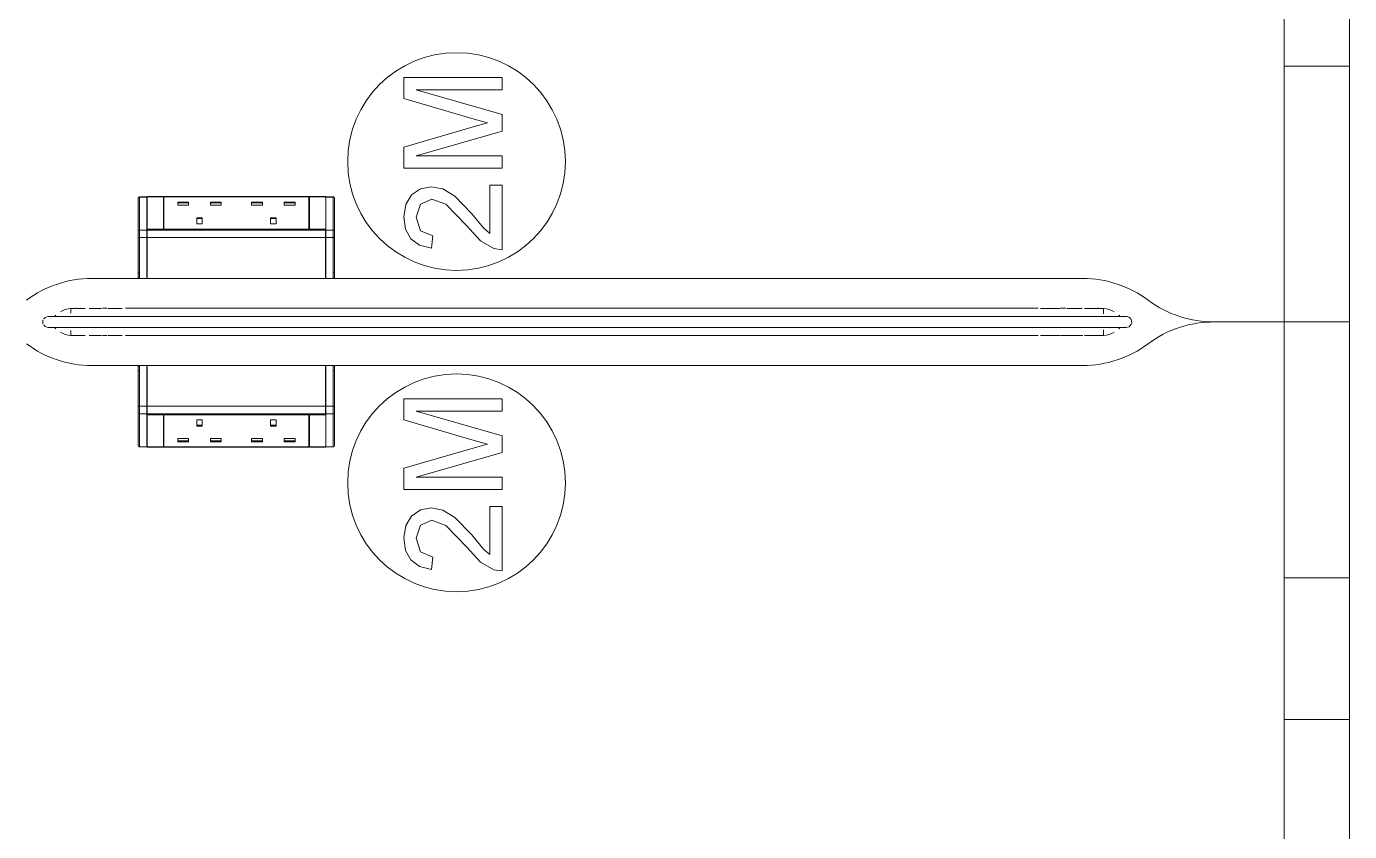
# Model space of a CAD drawing. Header units: millimetres. Extents: x 155927 to 326028, y -36033 to 97293.
# Drawn here: x 222184 to 223399, y 23647 to 24386 of the extents above; entities that cross this region are included whole.
import ezdxf

# ---------------------------------------------------------------- set-up
doc = ezdxf.new("R2010")
doc.units = ezdxf.units.MM
doc.header["$MEASUREMENT"] = 0
doc.layers.add('I-FURN', color=8, linetype='CONTINUOUS', lineweight=9)

msp = doc.modelspace()

# ---------------------------------------------------------------- linework, layer by layer
at = {"layer": 'I-FURN'}
for p, q in [((223398.9, 24114.6), (223398.9, 24914.6)), ((223398.9, 24914.6), (223398.9, 24114.6)), ((223338.9, 24874.6), (223338.9, 23354.6)), ((223398.9, 23354.6), (223398.9, 24874.6)), ((223338.9, 24349.6), (223338.9, 24480)), ((223398.9, 24480), (223398.9, 24349.6)), ((223338.9, 23879.6), (223338.9, 24349.6)), ((223398.9, 24349.6), (223338.9, 24349.6)), ((223398.9, 24349.6), (223338.9, 24349.6)), ((223398.9, 24349.6), (223398.9, 23879.6)), ((222620.8, 24339.1), (222530.4, 24339.1)), ((222530.4, 24339.1), (222530.4, 24319.7)), ((222620.8, 24327.8), (222620.8, 24339.1)), ((222620.8, 24305.1), (222541.7, 24327.8)), ((222541.7, 24327.8), (222620.8, 24327.8)), ((222530.4, 24319.7), (222593, 24301.5)), ((222593, 24301.5), (222607.4, 24297.5)), ((222620.8, 24289.8), (222620.8, 24305.1)), ((222594.1, 24293.7), (222530.4, 24275.2)), ((222541.7, 24267.1), (222620.8, 24289.8)), ((222607.4, 24297.5), (222594.1, 24293.7)), ((222530.4, 24275.2), (222530.4, 24255.8)), ((222620.8, 24267.1), (222541.7, 24267.1)), ((222620.8, 24255.8), (222620.8, 24267.1)), ((222530.4, 24255.8), (222620.8, 24255.8)), ((222609.5, 24240.2), (222609.5, 24195.9)), ((222620.8, 24240.2), (222609.5, 24240.2)), ((222620.8, 24180.9), (222620.8, 24240.2)), ((222286.6, 24228.5), (222286.6, 24198.2)), ((222286.6, 24228.5), (222286.6, 24198.2)), ((222286.8, 24229.1), (222286.9, 24229.1)), ((222294.6, 24229.5), (222287.6, 24229.5)), ((222287.6, 24229.3), (222287.6, 24229.5)), ((222294.6, 24229.5), (222287.6, 24229.5)), ((222294.6, 24229.5), (222287.6, 24229.5)), ((222287.6, 24199), (222287.6, 24229.3)), ((222287.6, 24229.3), (222294.6, 24229.3)), ((222294.6, 24229.3), (222294.6, 24229.5)), ((222294.6, 24199), (222294.6, 24229.3)), ((222294.7, 24229.7), (222309.7, 24229.7)), ((222294.7, 24199.8), (222294.7, 24229.7)), ((222458.6, 24229.5), (222294.7, 24229.5)), ((222309.7, 24229.7), (222309.7, 24199.8)), ((222309.7, 24229.3), (222310.2, 24229.3)), ((222310.2, 24229.7), (222443.2, 24229.7)), ((222310.2, 24229.7), (222310.2, 24199.8)), ((222443.2, 24229.7), (222443.2, 24199.8)), ((222443.2, 24229.3), (222443.7, 24229.3)), ((222443.7, 24199.8), (222443.7, 24229.7)), ((222443.7, 24229.7), (222458.7, 24229.7)), ((222458.7, 24229.7), (222458.7, 24199.8)), ((222465.7, 24229.5), (222458.7, 24229.5)), ((222465.7, 24229.5), (222458.7, 24229.5)), ((222458.7, 24229.5), (222465.7, 24229.5)), ((222458.7, 24229.5), (222458.7, 24229.3)), ((222465.7, 24229.3), (222458.7, 24229.3)), ((222458.7, 24229.3), (222458.7, 24199)), ((222465.7, 24229.5), (222465.7, 24229.3)), ((222465.7, 24229.3), (222465.7, 24199)), ((222466.5, 24229.1), (222466.5, 24229.1)), ((222466.7, 24198.2), (222466.7, 24228.5)), ((222466.7, 24198.2), (222466.7, 24228.5)), ((222537.6, 24231.4), (222532.2, 24222.6)), ((222545.7, 24237), (222537.6, 24231.4)), ((222555.6, 24238.8), (222545.7, 24237)), ((222545.9, 24222.9), (222556.3, 24227.5)), ((222566.3, 24236.8), (222555.6, 24238.8)), ((222556.3, 24227.5), (222569.1, 24222.7)), ((222577.4, 24230.1), (222566.3, 24236.8)), ((222592.9, 24214), (222577.4, 24230.1)), ((222322.8, 24224.6), (222322.8, 24221.8)), ((222332.8, 24224.6), (222322.8, 24224.6)), ((222332.8, 24223.9), (222322.8, 24223.9)), ((222332.8, 24221.8), (222322.8, 24221.8)), ((222332.8, 24224.6), (222332.8, 24221.8)), ((222352.8, 24224.6), (222352.8, 24221.8)), ((222362.8, 24224.6), (222352.8, 24224.6)), ((222362.8, 24223.9), (222352.8, 24223.9)), ((222362.8, 24221.8), (222352.8, 24221.8)), ((222362.8, 24224.6), (222362.8, 24221.8)), ((222390.6, 24224.6), (222390.6, 24221.8)), ((222400.6, 24224.6), (222390.6, 24224.6)), ((222400.6, 24223.9), (222390.6, 24223.9)), ((222400.6, 24221.8), (222390.6, 24221.8)), ((222400.6, 24224.6), (222400.6, 24221.8)), ((222420.6, 24224.6), (222420.6, 24221.8)), ((222430.6, 24224.6), (222420.6, 24224.6)), ((222430.6, 24223.9), (222420.6, 24223.9)), ((222430.6, 24221.8), (222420.6, 24221.8)), ((222430.6, 24224.6), (222430.6, 24221.8)), ((222532.2, 24222.6), (222530.4, 24211.2)), ((222541.7, 24210.9), (222545.9, 24222.9)), ((222569.1, 24222.7), (222587.9, 24203.1)), ((222340.3, 24210.3), (222340.3, 24204.6)), ((222345.3, 24210.3), (222340.3, 24210.3)), ((222345.3, 24209.6), (222340.3, 24209.6)), ((222345.3, 24204.6), (222340.3, 24204.6)), ((222345.3, 24210.3), (222345.3, 24204.6)), ((222408.1, 24210.3), (222408.1, 24204.6)), ((222413.1, 24210.3), (222408.1, 24210.3)), ((222413.1, 24209.6), (222408.1, 24209.6)), ((222408.1, 24204.6), (222413.1, 24204.6)), ((222413.1, 24204.6), (222413.1, 24210.3)), ((222530.4, 24211.2), (222532, 24199.8)), ((222545.8, 24198.4), (222541.7, 24210.9)), ((222587.9, 24203.1), (222601, 24189)), ((222603.7, 24201), (222592.9, 24214)), ((222286.6, 24159.6), (222286.6, 24198.2)), ((222286.6, 24198.2), (222286.6, 24192.7)), ((222286.6, 24192.7), (222286.6, 24155.6)), ((222287.6, 24192.1), (222287.6, 24199)), ((222287.6, 24199), (222294.6, 24199)), ((222287.6, 24154.6), (222287.6, 24192.1)), ((222287.6, 24192.1), (222294.6, 24192.1)), ((222294.6, 24192.1), (222294.6, 24199)), ((222294.6, 24154.6), (222294.6, 24192.1)), ((222309.7, 24199.8), (222294.7, 24199.8)), ((222294.7, 24199.8), (222294.7, 24197.4)), ((222294.7, 24199.6), (222309.7, 24199.6)), ((222294.7, 24199), (222294.7, 24199.6)), ((222294.7, 24199), (222294.7, 24192.1)), ((222458.6, 24199), (222294.7, 24199)), ((222294.7, 24192.1), (222294.7, 24154.6)), ((222458.6, 24192.1), (222294.7, 24192.1)), ((222443.2, 24199.8), (222310.2, 24199.8)), ((222310.2, 24199.6), (222443.2, 24199.6)), ((222458.7, 24199.8), (222443.7, 24199.8)), ((222443.7, 24199.6), (222458.6, 24199.6)), ((222458.6, 24199.6), (222458.6, 24199)), ((222458.6, 24192.1), (222458.6, 24199)), ((222458.6, 24154.6), (222458.6, 24192.1)), ((222465.7, 24199), (222458.7, 24199)), ((222458.7, 24199), (222458.7, 24192.1)), ((222465.7, 24192.1), (222458.7, 24192.1)), ((222458.7, 24192.1), (222458.7, 24154.6)), ((222465.7, 24199), (222465.7, 24192.1)), ((222465.7, 24192.1), (222465.7, 24154.6)), ((222466.7, 24198.2), (222466.7, 24159.6)), ((222466.7, 24192.7), (222466.7, 24198.2)), ((222466.7, 24155.6), (222466.7, 24192.7)), ((222532, 24199.8), (222536.9, 24191)), ((222536.9, 24191), (222544.9, 24185.1)), ((222557.2, 24193.6), (222545.8, 24198.4)), ((222555.8, 24182.3), (222557.2, 24193.6)), ((222609.5, 24195.9), (222603.7, 24201)), ((222544.9, 24185.1), (222555.8, 24182.3)), ((222601, 24189), (222613, 24182.1)), ((222613, 24182.1), (222620.8, 24180.9)), ((222243.9, 24154.6), (222287.6, 24154.6)), ((222287.6, 24154.6), (222243.9, 24154.6)), ((222287.6, 24159.6), (222286.6, 24159.6)), ((222286.6, 24155.6), (222286.6, 24159.6)), ((222286.6, 24155.6), (222286.6, 24155.6)), ((222287.6, 24154.6), (222294.6, 24154.6)), ((222287.6, 24154.6), (222294.6, 24154.6)), ((222294.7, 24154.6), (222458.6, 24154.6)), ((222458.6, 24154.6), (222294.7, 24154.6)), ((222458.7, 24154.6), (222465.7, 24154.6)), ((222465.7, 24154.6), (222458.7, 24154.6)), ((222466.7, 24159.6), (222465.7, 24159.6)), ((222465.7, 24154.6), (223153.9, 24154.6)), ((223153.9, 24154.6), (222465.7, 24154.6)), ((222466.7, 24159.6), (222466.7, 24155.6)), ((222204, 24119.6), (222203.9, 24119.6)), ((222203.9, 24119.6), (222203.9, 24119.6)), ((222204.2, 24119.6), (222204, 24119.6)), ((222204.5, 24119.6), (222204.2, 24119.6)), ((222204.9, 24119.6), (222204.5, 24119.6)), ((222205.5, 24119.6), (222204.9, 24119.6)), ((222206.1, 24119.6), (222205.5, 24119.6)), ((222206.9, 24119.6), (222206.1, 24119.6)), ((222207.8, 24119.6), (222206.9, 24119.6)), ((222208.7, 24119.6), (222207.8, 24119.6)), ((222209.8, 24119.6), (222208.7, 24119.6)), ((222211, 24119.6), (222209.8, 24119.6)), ((222212.3, 24119.6), (222211, 24119.6)), ((222213.7, 24119.6), (222212.3, 24119.6)), ((222215.2, 24119.6), (222213.7, 24119.6)), ((222216.7, 24119.6), (222215.2, 24119.6)), ((222218.4, 24119.6), (222216.7, 24119.6)), ((222220.2, 24119.6), (222218.4, 24119.6)), ((222222, 24119.6), (222220.2, 24119.6)), ((222224, 24119.6), (222222, 24119.6)), ((222226, 24119.6), (222224, 24119.6)), ((222224.8, 24127.1), (222224.8, 24122.6)), ((222224.8, 24127.1), (222228.2, 24127.1)), ((222228.1, 24119.6), (222226, 24119.6)), ((222230.2, 24119.6), (222228.1, 24119.6)), ((222228.6, 24127.2), (222229.5, 24127.2)), ((222229.8, 24127.1), (222237.9, 24127.1)), ((222232.5, 24119.6), (222230.2, 24119.6)), ((222234.8, 24119.6), (222232.5, 24119.6)), ((222237.2, 24119.6), (222234.8, 24119.6)), ((222239.6, 24119.6), (222237.2, 24119.6)), ((222242.1, 24119.6), (222239.6, 24119.6)), ((222241.4, 24127.1), (222252.9, 24127.1)), ((222244.6, 24119.6), (222242.1, 24119.6)), ((222247.2, 24119.6), (222244.6, 24119.6)), ((222249.8, 24119.6), (222247.2, 24119.6)), ((222252.5, 24119.6), (222249.8, 24119.6)), ((222255.2, 24119.6), (222252.5, 24119.6)), ((222253.7, 24127.2), (222257.8, 24127.2)), ((222258, 24119.6), (222255.2, 24119.6)), ((222260.7, 24119.6), (222258, 24119.6)), ((222258.6, 24127.1), (222271.9, 24127.1)), ((222263.5, 24119.6), (222260.7, 24119.6)), ((222266.3, 24119.6), (222263.5, 24119.6)), ((222269.2, 24119.6), (222266.3, 24119.6)), ((222272, 24119.6), (222269.2, 24119.6)), ((222274.8, 24119.6), (222272, 24119.6)), ((222274.8, 24127.2), (223113, 24127.2)), ((223113, 24119.6), (222274.8, 24119.6)), ((223113.9, 24119.6), (223113, 24119.6)), ((223117.1, 24119.6), (223113.9, 24119.6)), ((223115, 24127.1), (223132.8, 24127.1)), ((223120.3, 24119.6), (223117.1, 24119.6)), ((223123.6, 24119.6), (223120.3, 24119.6)), ((223126.8, 24119.6), (223123.6, 24119.6)), ((223129.9, 24119.6), (223126.8, 24119.6)), ((223133.1, 24119.6), (223129.9, 24119.6)), ((223136.2, 24119.6), (223133.1, 24119.6)), ((223133.5, 24127.2), (223138.4, 24127.2)), ((223139.3, 24119.6), (223136.2, 24119.6)), ((223139.3, 24127.1), (223153.5, 24127.1)), ((223142.3, 24119.6), (223139.3, 24119.6)), ((223145.3, 24119.6), (223142.3, 24119.6)), ((223148.3, 24119.6), (223145.3, 24119.6)), ((223151.1, 24119.6), (223148.3, 24119.6)), ((223154, 24119.6), (223151.1, 24119.6)), ((223156.7, 24119.6), (223154, 24119.6)), ((223155.4, 24127.1), (223173, 24127.1)), ((223159.4, 24119.6), (223156.7, 24119.6)), ((223162, 24119.6), (223159.4, 24119.6)), ((223164.6, 24119.6), (223162, 24119.6)), ((223167, 24119.6), (223164.6, 24119.6)), ((223169.4, 24119.6), (223167, 24119.6)), ((223167.4, 24127.2), (223168.4, 24127.2)), ((223171.7, 24119.6), (223169.4, 24119.6)), ((223173.8, 24119.6), (223171.7, 24119.6)), ((223173, 24122), (223173, 24127.1)), ((223175.9, 24119.6), (223173.8, 24119.6)), ((223177.9, 24119.6), (223175.9, 24119.6)), ((223179.8, 24119.6), (223177.9, 24119.6)), ((223181.6, 24119.6), (223179.8, 24119.6)), ((223183.2, 24119.6), (223181.6, 24119.6)), ((223184.8, 24119.6), (223183.2, 24119.6)), ((223186.2, 24119.6), (223184.8, 24119.6)), ((223187.5, 24119.6), (223186.2, 24119.6)), ((223188.7, 24119.6), (223187.5, 24119.6)), ((223189.8, 24119.6), (223188.7, 24119.6)), ((223190.8, 24119.6), (223189.8, 24119.6)), ((223191.6, 24119.6), (223190.8, 24119.6)), ((223192.3, 24119.6), (223191.6, 24119.6)), ((223192.9, 24119.6), (223192.3, 24119.6)), ((223193.3, 24119.6), (223192.9, 24119.6)), ((223193.7, 24119.6), (223193.3, 24119.6)), ((223193.9, 24119.6), (223193.7, 24119.6)), ((223193.9, 24119.6), (223193.9, 24119.6)), ((222203.9, 24109.6), (222204, 24109.6)), ((222204, 24109.6), (222204.1, 24109.6)), ((222204.1, 24109.6), (222204.4, 24109.6)), ((222204.4, 24109.6), (222204.8, 24109.6)), ((222204.8, 24109.6), (222205.3, 24109.6)), ((222205.3, 24109.6), (222206, 24109.6)), ((222206, 24109.6), (222206.7, 24109.6)), ((222206.7, 24109.6), (222207.5, 24109.6)), ((222207.5, 24109.6), (222208.5, 24109.6)), ((222208.5, 24109.6), (222209.5, 24109.6)), ((222209.5, 24109.6), (222210.7, 24109.6)), ((222210.7, 24109.6), (222211.9, 24109.6)), ((222211.9, 24109.6), (222213.3, 24109.6)), ((222213.3, 24109.6), (222214.7, 24109.6)), ((222214.7, 24109.6), (222216.3, 24109.6)), ((222216.3, 24109.6), (222218, 24109.6)), ((222218, 24109.6), (222219.7, 24109.6)), ((222219.7, 24109.6), (222221.5, 24109.6)), ((222221.5, 24109.6), (222223.4, 24109.6)), ((222223.4, 24109.6), (222225.4, 24109.6)), ((222224.8, 24106.7), (222224.8, 24102.1)), ((222225.4, 24109.6), (222227.5, 24109.6)), ((222227.5, 24109.6), (222229.6, 24109.6)), ((222229.6, 24109.6), (222231.9, 24109.6)), ((222231.9, 24109.6), (222234.2, 24109.6)), ((222234.2, 24109.6), (222236.5, 24109.6)), ((222236.5, 24109.6), (222238.9, 24109.6)), ((222238.9, 24109.6), (222241.4, 24109.6)), ((222241.4, 24109.6), (222243.9, 24109.6)), ((222243.9, 24109.6), (222246.5, 24109.6)), ((222246.5, 24109.6), (222249.1, 24109.6)), ((222249.1, 24109.6), (222251.8, 24109.6)), ((222251.8, 24109.6), (222254.5, 24109.6)), ((222254.5, 24109.6), (222257.2, 24109.6)), ((222257.2, 24109.6), (222260, 24109.6)), ((222260, 24109.6), (222262.8, 24109.6)), ((222262.8, 24109.6), (222265.6, 24109.6)), ((222265.6, 24109.6), (222268.4, 24109.6)), ((222268.4, 24109.6), (222271.2, 24109.6)), ((222271.2, 24109.6), (222274.1, 24109.6)), ((222274.1, 24109.6), (222274.8, 24109.6)), ((222274.8, 24109.6), (223113, 24109.6)), ((223113, 24109.6), (223116.2, 24109.6)), ((223116.2, 24109.6), (223119.5, 24109.6)), ((223119.5, 24109.6), (223122.7, 24109.6)), ((223122.7, 24109.6), (223125.9, 24109.6)), ((223125.9, 24109.6), (223129.1, 24109.6)), ((223129.1, 24109.6), (223132.2, 24109.6)), ((223132.2, 24109.6), (223135.4, 24109.6)), ((223135.4, 24109.6), (223138.5, 24109.6)), ((223138.5, 24109.6), (223141.5, 24109.6)), ((223141.5, 24109.6), (223144.5, 24109.6)), ((223144.5, 24109.6), (223147.5, 24109.6)), ((223147.5, 24109.6), (223150.4, 24109.6)), ((223150.4, 24109.6), (223153.2, 24109.6)), ((223153.2, 24109.6), (223156, 24109.6)), ((223156, 24109.6), (223158.7, 24109.6)), ((223158.7, 24109.6), (223161.3, 24109.6)), ((223161.3, 24109.6), (223163.9, 24109.6)), ((223163.9, 24109.6), (223166.4, 24109.6)), ((223166.4, 24109.6), (223168.7, 24109.6)), ((223168.7, 24109.6), (223171, 24109.6)), ((223171, 24109.6), (223173.3, 24109.6)), ((223173, 24102.1), (223173, 24107.4)), ((223173.3, 24109.6), (223175.4, 24109.6)), ((223175.4, 24109.6), (223177.4, 24109.6)), ((223177.4, 24109.6), (223179.3, 24109.6)), ((223179.3, 24109.6), (223181.1, 24109.6)), ((223181.1, 24109.6), (223182.8, 24109.6)), ((223182.8, 24109.6), (223184.4, 24109.6)), ((223184.4, 24109.6), (223185.8, 24109.6)), ((223185.8, 24109.6), (223187.2, 24109.6)), ((223187.2, 24109.6), (223188.4, 24109.6)), ((223188.4, 24109.6), (223189.5, 24109.6)), ((223189.5, 24109.6), (223190.5, 24109.6)), ((223190.5, 24109.6), (223191.4, 24109.6)), ((223191.4, 24109.6), (223192.1, 24109.6)), ((223192.1, 24109.6), (223192.7, 24109.6)), ((223192.7, 24109.6), (223193.2, 24109.6)), ((223193.2, 24109.6), (223193.6, 24109.6)), ((223193.6, 24109.6), (223193.8, 24109.6)), ((223193.8, 24109.6), (223193.9, 24109.6)), ((223193.9, 24109.6), (223193.9, 24109.6)), ((223398.9, 24114.6), (223275, 24114.6)), ((223275, 24114.6), (223398.9, 24114.6)), ((223275, 24114.6), (223398.9, 24114.6)), ((223398.9, 24114.6), (223275, 24114.6)), ((223398.9, 23314.6), (223398.9, 24114.6)), ((223398.9, 24114.6), (223398.9, 23314.6)), ((222228.2, 24102.1), (222224.8, 24102.1)), ((222229.5, 24102.1), (222228.6, 24102.1)), ((222237.9, 24102.1), (222229.8, 24102.1)), ((222252.9, 24102.1), (222241.4, 24102.1)), ((222257.8, 24102.1), (222253.7, 24102.1)), ((222271.9, 24102.1), (222258.6, 24102.1)), ((223113, 24102.1), (222274.8, 24102.1)), ((223132.8, 24102.1), (223115, 24102.1)), ((223138.4, 24102.1), (223133.5, 24102.1)), ((223154.1, 24102.1), (223138.3, 24102.1)), ((223173, 24102.1), (223155.4, 24102.1)), ((223168.4, 24102.1), (223167.4, 24102.1)), ((222287.6, 24074.6), (222243.9, 24074.6)), ((222243.9, 24074.6), (222287.6, 24074.6)), ((222286.6, 24069.6), (222286.6, 24073.6)), ((222286.6, 24073.6), (222286.6, 24036.6)), ((222286.6, 24069.6), (222287.6, 24069.6)), ((222286.6, 24031.1), (222286.6, 24069.6)), ((222294.6, 24074.6), (222287.6, 24074.6)), ((222287.6, 24037.2), (222287.6, 24074.6)), ((222287.6, 24074.6), (222294.6, 24074.6)), ((222294.6, 24037.2), (222294.6, 24074.6)), ((222458.6, 24074.6), (222294.7, 24074.6)), ((222294.7, 24074.6), (222458.6, 24074.6)), ((222294.7, 24074.6), (222294.7, 24037.2)), ((222458.6, 24037.2), (222458.6, 24074.6)), ((222465.7, 24074.6), (222458.7, 24074.6)), ((222465.7, 24074.6), (222458.7, 24074.6)), ((222458.7, 24074.6), (222458.7, 24037.2)), ((223153.9, 24074.6), (222465.7, 24074.6)), ((222465.7, 24074.6), (223153.9, 24074.6)), ((222465.7, 24074.6), (222465.7, 24037.2)), ((222465.7, 24069.6), (222466.7, 24069.6)), ((222466.7, 24073.6), (222466.7, 24073.6)), ((222466.7, 24036.6), (222466.7, 24073.6)), ((222466.7, 24073.6), (222466.7, 24069.6)), ((222466.7, 24069.6), (222466.7, 24031.1)), ((222286.6, 24036.6), (222286.6, 24031.1)), ((222287.6, 24030.3), (222287.6, 24037.2)), ((222287.6, 24037.2), (222294.6, 24037.2)), ((222294.6, 24030.3), (222294.6, 24037.2)), ((222294.7, 24037.2), (222458.6, 24037.2)), ((222294.7, 24037.2), (222294.7, 24030.3)), ((222458.6, 24030.3), (222458.6, 24037.2)), ((222465.7, 24037.2), (222458.7, 24037.2)), ((222458.7, 24037.2), (222458.7, 24030.3)), ((222465.7, 24037.2), (222465.7, 24030.3)), ((222466.7, 24031.1), (222466.7, 24036.6)), ((222620.8, 24044.1), (222530.4, 24044.1)), ((222530.4, 24044.1), (222530.4, 24024.7)), ((222620.8, 24010.1), (222541.7, 24032.8)), ((222541.7, 24032.8), (222620.8, 24032.8)), ((222620.8, 24032.8), (222620.8, 24044.1)), ((222286.6, 24031.1), (222286.6, 24000.8)), ((222286.6, 24031.1), (222286.6, 24000.8)), ((222287.6, 24000), (222287.6, 24030.3)), ((222287.6, 24030.3), (222294.6, 24030.3)), ((222294.6, 24000), (222294.6, 24030.3)), ((222294.7, 24030.3), (222458.6, 24030.3)), ((222294.7, 24029.6), (222294.7, 24030.3)), ((222309.7, 24029.6), (222294.7, 24029.6)), ((222294.7, 24029.4), (222309.7, 24029.4)), ((222294.7, 23999.6), (222294.7, 24029.4)), ((222309.7, 24029.4), (222309.7, 23999.6)), ((222443.2, 24029.6), (222310.2, 24029.6)), ((222310.2, 24029.4), (222443.2, 24029.4)), ((222310.2, 23999.6), (222310.2, 24029.4)), ((222345.3, 24024.7), (222340.3, 24024.7)), ((222340.3, 24024.7), (222340.3, 24019)), ((222345.3, 24019), (222345.3, 24024.7)), ((222408.1, 24019), (222408.1, 24024.7)), ((222408.1, 24024.7), (222413.1, 24024.7)), ((222413.1, 24019), (222413.1, 24024.7)), ((222443.2, 23999.6), (222443.2, 24029.4)), ((222458.6, 24029.6), (222443.7, 24029.6)), ((222443.7, 24029.4), (222458.7, 24029.4)), ((222443.7, 23999.6), (222443.7, 24029.4)), ((222458.6, 24030.3), (222458.6, 24029.6)), ((222458.7, 24029.4), (222458.7, 24031.9)), ((222465.7, 24030.3), (222458.7, 24030.3)), ((222458.7, 24030.3), (222458.7, 24000)), ((222458.7, 24029.4), (222458.7, 23999.6)), ((222465.7, 24030.3), (222465.7, 24000)), ((222466.7, 24000.8), (222466.7, 24031.1)), ((222466.7, 24000.8), (222466.7, 24031.1)), ((222530.4, 24024.7), (222593, 24006.5)), ((222340.3, 24019.7), (222345.3, 24019.7)), ((222340.3, 24019), (222345.3, 24019)), ((222408.1, 24019.7), (222413.1, 24019.7)), ((222408.1, 24019), (222413.1, 24019)), ((222620.8, 23994.8), (222620.8, 24010.1)), ((222286.9, 24000.1), (222286.8, 24000.2)), ((222287.6, 23999.8), (222287.6, 24000)), ((222287.6, 24000), (222294.6, 24000)), ((222287.6, 23999.8), (222294.6, 23999.8)), ((222287.6, 23999.8), (222294.6, 23999.8)), ((222294.6, 23999.8), (222287.6, 23999.8)), ((222294.6, 23999.8), (222294.6, 24000)), ((222294.7, 23999.8), (222458.6, 23999.8)), ((222309.7, 23999.6), (222294.7, 23999.6)), ((222310.2, 24000), (222309.7, 24000)), ((222443.2, 23999.6), (222310.2, 23999.6)), ((222322.8, 24004.6), (222322.8, 24007.5)), ((222322.8, 24007.5), (222332.8, 24007.5)), ((222322.8, 24005.4), (222332.8, 24005.4)), ((222322.8, 24004.6), (222332.8, 24004.6)), ((222332.8, 24004.6), (222332.8, 24007.5)), ((222352.8, 24004.6), (222352.8, 24007.5)), ((222352.8, 24007.5), (222362.8, 24007.5)), ((222352.8, 24005.4), (222362.8, 24005.4)), ((222352.8, 24004.6), (222362.8, 24004.6)), ((222362.8, 24004.6), (222362.8, 24007.5)), ((222390.6, 24004.6), (222390.6, 24007.5)), ((222390.6, 24007.5), (222400.6, 24007.5)), ((222390.6, 24005.4), (222400.6, 24005.4)), ((222390.6, 24004.6), (222400.6, 24004.6)), ((222400.6, 24004.6), (222400.6, 24007.5)), ((222420.6, 24004.6), (222420.6, 24007.5)), ((222420.6, 24007.5), (222430.6, 24007.5)), ((222420.6, 24005.4), (222430.6, 24005.4)), ((222420.6, 24004.6), (222430.6, 24004.6)), ((222430.6, 24004.6), (222430.6, 24007.5)), ((222443.7, 24000), (222443.2, 24000)), ((222458.7, 23999.6), (222443.7, 23999.6)), ((222465.7, 24000), (222458.7, 24000)), ((222458.7, 24000), (222458.7, 23999.8)), ((222458.7, 23999.8), (222465.7, 23999.8)), ((222458.7, 23999.8), (222465.7, 23999.8)), ((222458.7, 23999.8), (222465.7, 23999.8)), ((222465.7, 24000), (222465.7, 23999.8)), ((222466.5, 24000.2), (222466.5, 24000.1)), ((222594.1, 23998.7), (222530.4, 23980.2)), ((222593, 24006.5), (222607.4, 24002.5)), ((222607.4, 24002.5), (222594.1, 23998.7)), ((222541.7, 23972.1), (222620.8, 23994.8)), ((222530.4, 23980.2), (222530.4, 23960.8)), ((222620.8, 23972.1), (222541.7, 23972.1)), ((222620.8, 23960.8), (222620.8, 23972.1)), ((222530.4, 23960.8), (222620.8, 23960.8)), ((222537.6, 23936.4), (222532.2, 23927.6)), ((222545.7, 23942), (222537.6, 23936.4)), ((222555.6, 23943.8), (222545.7, 23942)), ((222566.3, 23941.8), (222555.6, 23943.8)), ((222577.4, 23935.1), (222566.3, 23941.8)), ((222609.5, 23945.2), (222609.5, 23900.9)), ((222620.8, 23945.2), (222609.5, 23945.2)), ((222620.8, 23885.9), (222620.8, 23945.2)), ((222532.2, 23927.6), (222530.4, 23916.2)), ((222541.7, 23915.9), (222545.9, 23927.9)), ((222545.9, 23927.9), (222556.3, 23932.5)), ((222556.3, 23932.5), (222569.1, 23927.7)), ((222569.1, 23927.7), (222587.9, 23908.1)), ((222592.9, 23919), (222577.4, 23935.1)), ((222530.4, 23916.2), (222532, 23904.8)), ((222545.8, 23903.4), (222541.7, 23915.9)), ((222603.7, 23906), (222592.9, 23919)), ((222532, 23904.8), (222536.9, 23896)), ((222557.2, 23898.6), (222545.8, 23903.4)), ((222587.9, 23908.1), (222601, 23894)), ((222609.5, 23900.9), (222603.7, 23906)), ((222536.9, 23896), (222544.9, 23890.1)), ((222544.9, 23890.1), (222555.8, 23887.3)), ((222555.8, 23887.3), (222557.2, 23898.6)), ((222601, 23894), (222613, 23887.1)), ((222613, 23887.1), (222620.8, 23885.9)), ((223338.9, 23749.6), (223338.9, 23879.6)), ((223398.9, 23879.6), (223338.9, 23879.6)), ((223398.9, 23879.6), (223338.9, 23879.6)), ((223398.9, 23879.6), (223398.9, 23749.6)), ((223338.9, 23314.6), (223338.9, 23749.6)), ((223398.9, 23749.6), (223338.9, 23749.6)), ((223398.9, 23749.6), (223338.9, 23749.6)), ((223398.9, 23749.6), (223398.9, 23314.6))]:
    msp.add_line(p, q, dxfattribs=at)
at = {"layer": 'I-FURN', "flags": 128}
for points in [[(222287.1, 24229.3), (222287.1, 24229.4), (222287.2, 24229.4), (222287.2, 24229.4), (222287.3, 24229.4), (222287.3, 24229.4), (222287.3, 24229.4), (222287.4, 24229.4), (222287.4, 24229.5), (222287.5, 24229.5), (222287.5, 24229.5), (222287.5, 24229.5), (222287.6, 24229.5), (222287.6, 24229.5), (222287.6, 24229.5)], [(222465.7, 24229.5), (222465.8, 24229.5), (222465.8, 24229.5), (222465.9, 24229.5), (222465.9, 24229.5), (222465.9, 24229.5), (222466, 24229.4), (222466, 24229.4), (222466.1, 24229.4), (222466.1, 24229.4), (222466.1, 24229.4), (222466.2, 24229.4), (222466.2, 24229.4), (222466.2, 24229.3)], [(222286.6, 24198.2), (222286.6, 24198.1), (222286.6, 24198), (222286.6, 24197.9), (222286.6, 24197.8), (222286.6, 24197.7), (222286.6, 24197.6), (222286.6, 24197.4), (222286.6, 24197.3), (222286.6, 24197.2), (222286.6, 24197), (222286.6, 24196.9), (222286.6, 24196.8), (222286.6, 24196.6), (222286.6, 24196.5), (222286.6, 24196.3), (222286.6, 24196.2), (222286.6, 24196), (222286.6, 24195.9), (222286.6, 24195.7), (222286.6, 24195.6), (222286.6, 24195.4), (222286.6, 24195.2), (222286.6, 24195.1), (222286.6, 24194.9), (222286.6, 24194.8), (222286.6, 24194.6), (222286.6, 24194.4), (222286.6, 24194.3), (222286.6, 24194.1), (222286.6, 24194), (222286.6, 24193.8), (222286.6, 24193.7), (222286.6, 24193.5), (222286.6, 24193.4), (222286.6, 24193.2), (222286.6, 24193.1), (222286.6, 24192.9), (222286.6, 24192.8), (222286.6, 24192.7)], [(222286.6, 24192.7), (222286.6, 24189.9), (222286.6, 24187.2), (222286.6, 24184.6), (222286.6, 24182), (222286.6, 24179.6), (222286.6, 24177.3), (222286.6, 24175.1), (222286.6, 24172.9), (222286.6, 24170.9), (222286.6, 24169), (222286.6, 24167.2), (222286.6, 24165.6), (222286.6, 24164), (222286.6, 24162.6), (222286.6, 24161.3), (222286.6, 24160.1), (222286.6, 24159.1), (222286.6, 24158.1), (222286.6, 24157.4), (222286.6, 24156.7), (222286.6, 24156.2), (222286.6, 24155.8), (222286.6, 24155.6)], [(222466.7, 24192.7), (222466.7, 24192.8), (222466.7, 24192.9), (222466.7, 24193.1), (222466.7, 24193.2), (222466.7, 24193.4), (222466.7, 24193.5), (222466.7, 24193.7), (222466.7, 24193.8), (222466.7, 24194), (222466.7, 24194.1), (222466.7, 24194.3), (222466.7, 24194.4), (222466.7, 24194.6), (222466.7, 24194.8), (222466.7, 24194.9), (222466.7, 24195.1), (222466.7, 24195.2), (222466.7, 24195.4), (222466.7, 24195.6), (222466.7, 24195.7), (222466.7, 24195.9), (222466.7, 24196), (222466.7, 24196.2), (222466.7, 24196.3), (222466.7, 24196.5), (222466.7, 24196.6), (222466.7, 24196.8), (222466.7, 24196.9), (222466.7, 24197), (222466.7, 24197.2), (222466.7, 24197.3), (222466.7, 24197.4), (222466.7, 24197.6), (222466.7, 24197.7), (222466.7, 24197.8), (222466.7, 24197.9), (222466.7, 24198), (222466.7, 24198.1), (222466.7, 24198.2)], [(222466.7, 24155.6), (222466.7, 24155.9), (222466.7, 24156.3), (222466.7, 24156.9), (222466.7, 24157.6), (222466.7, 24158.4), (222466.7, 24159.3), (222466.7, 24160.4), (222466.7, 24161.6), (222466.7, 24162.9), (222466.7, 24164.4), (222466.7, 24166), (222466.7, 24167.7), (222466.7, 24169.5), (222466.7, 24171.4), (222466.7, 24173.5), (222466.7, 24175.6), (222466.7, 24177.9), (222466.7, 24180.3), (222466.7, 24182.7), (222466.7, 24185.3), (222466.7, 24187.9), (222466.7, 24190.6), (222466.7, 24192.7)], [(222286.6, 24155.6), (222286.6, 24155.6), (222286.6, 24155.6), (222286.6, 24155.7), (222286.6, 24155.7), (222286.6, 24155.7), (222286.6, 24155.7), (222286.6, 24155.8), (222286.6, 24155.8), (222286.6, 24155.9), (222286.6, 24155.9), (222286.6, 24156), (222286.6, 24156.1), (222286.6, 24156.2), (222286.6, 24156.2), (222286.6, 24156.3), (222286.6, 24156.4), (222286.6, 24156.5), (222286.6, 24156.6), (222286.6, 24156.7), (222286.6, 24156.8), (222286.6, 24157), (222286.6, 24157.1), (222286.6, 24157.2), (222286.6, 24157.3), (222286.6, 24157.5), (222286.6, 24157.6), (222286.6, 24157.7), (222286.6, 24157.9), (222286.6, 24158), (222286.6, 24158.2), (222286.6, 24158.3), (222286.6, 24158.5), (222286.6, 24158.6), (222286.6, 24158.8), (222286.6, 24158.9), (222286.6, 24159.1), (222286.6, 24159.3), (222286.6, 24159.4), (222286.6, 24159.6), (222286.6, 24159.6)], [(222287.6, 24154.6), (222287.6, 24154.6), (222287.5, 24154.6), (222287.5, 24154.6), (222287.5, 24154.6), (222287.4, 24154.6), (222287.4, 24154.7), (222287.3, 24154.7), (222287.3, 24154.7), (222287.3, 24154.7), (222287.2, 24154.7), (222287.2, 24154.7), (222287.2, 24154.7), (222287.1, 24154.8), (222287.1, 24154.8), (222287.1, 24154.8), (222287, 24154.8), (222287, 24154.8), (222287, 24154.9), (222286.9, 24154.9), (222286.9, 24154.9), (222286.9, 24155), (222286.8, 24155), (222286.8, 24155), (222286.8, 24155.1), (222286.8, 24155.1), (222286.8, 24155.1), (222286.7, 24155.2), (222286.7, 24155.2), (222286.7, 24155.2), (222286.7, 24155.3), (222286.7, 24155.3), (222286.7, 24155.3), (222286.7, 24155.4), (222286.6, 24155.4), (222286.6, 24155.5), (222286.6, 24155.5), (222286.6, 24155.5), (222286.6, 24155.6), (222286.6, 24155.6), (222286.6, 24155.6)], [(222466.7, 24155.6), (222466.7, 24155.6), (222466.7, 24155.5), (222466.7, 24155.5), (222466.7, 24155.5), (222466.7, 24155.4), (222466.7, 24155.4), (222466.7, 24155.4), (222466.7, 24155.3), (222466.7, 24155.3), (222466.7, 24155.2), (222466.6, 24155.2), (222466.6, 24155.2), (222466.6, 24155.1), (222466.6, 24155.1), (222466.6, 24155.1), (222466.5, 24155), (222466.5, 24155), (222466.5, 24155), (222466.5, 24154.9), (222466.4, 24154.9), (222466.4, 24154.9), (222466.4, 24154.9), (222466.3, 24154.8), (222466.3, 24154.8), (222466.3, 24154.8), (222466.2, 24154.8), (222466.2, 24154.7), (222466.2, 24154.7), (222466.1, 24154.7), (222466.1, 24154.7), (222466.1, 24154.7), (222466, 24154.7), (222466, 24154.7), (222466, 24154.6), (222465.9, 24154.6), (222465.9, 24154.6), (222465.8, 24154.6), (222465.8, 24154.6), (222465.8, 24154.6), (222465.7, 24154.6)], [(222466.7, 24159.6), (222466.7, 24159.5), (222466.7, 24159.3), (222466.7, 24159.1), (222466.7, 24159), (222466.7, 24158.8), (222466.7, 24158.7), (222466.7, 24158.5), (222466.7, 24158.4), (222466.7, 24158.2), (222466.7, 24158.1), (222466.7, 24157.9), (222466.7, 24157.8), (222466.7, 24157.6), (222466.7, 24157.5), (222466.7, 24157.4), (222466.7, 24157.2), (222466.7, 24157.1), (222466.7, 24157), (222466.7, 24156.9), (222466.7, 24156.8), (222466.7, 24156.6), (222466.7, 24156.5), (222466.7, 24156.4), (222466.7, 24156.4), (222466.7, 24156.3), (222466.7, 24156.2), (222466.7, 24156.1), (222466.7, 24156), (222466.7, 24156), (222466.7, 24155.9), (222466.7, 24155.8), (222466.7, 24155.8), (222466.7, 24155.8), (222466.7, 24155.7), (222466.7, 24155.7), (222466.7, 24155.7), (222466.7, 24155.6), (222466.7, 24155.6), (222466.7, 24155.6)], [(222466.7, 24155.6), (222466.7, 24155.6), (222466.7, 24155.6)], [(222286.6, 24073.6), (222286.6, 24073.7), (222286.6, 24073.7), (222286.6, 24073.8), (222286.6, 24073.8), (222286.6, 24073.8), (222286.6, 24073.9), (222286.7, 24073.9), (222286.7, 24074), (222286.7, 24074), (222286.7, 24074), (222286.7, 24074.1), (222286.7, 24074.1), (222286.8, 24074.1), (222286.8, 24074.2), (222286.8, 24074.2), (222286.8, 24074.2), (222286.8, 24074.3), (222286.9, 24074.3), (222286.9, 24074.3), (222286.9, 24074.4), (222287, 24074.4), (222287, 24074.4), (222287, 24074.4), (222287, 24074.5), (222287.1, 24074.5), (222287.1, 24074.5), (222287.1, 24074.5), (222287.2, 24074.5), (222287.2, 24074.6), (222287.3, 24074.6), (222287.3, 24074.6), (222287.3, 24074.6), (222287.4, 24074.6), (222287.4, 24074.6), (222287.5, 24074.6), (222287.5, 24074.6), (222287.5, 24074.6), (222287.6, 24074.6), (222287.6, 24074.6), (222287.6, 24074.6)], [(222286.6, 24069.6), (222286.6, 24069.8), (222286.6, 24070), (222286.6, 24070.1), (222286.6, 24070.3), (222286.6, 24070.4), (222286.6, 24070.6), (222286.6, 24070.8), (222286.6, 24070.9), (222286.6, 24071.1), (222286.6, 24071.2), (222286.6, 24071.3), (222286.6, 24071.5), (222286.6, 24071.6), (222286.6, 24071.8), (222286.6, 24071.9), (222286.6, 24072), (222286.6, 24072.2), (222286.6, 24072.3), (222286.6, 24072.4), (222286.6, 24072.5), (222286.6, 24072.6), (222286.6, 24072.7), (222286.6, 24072.8), (222286.6, 24072.9), (222286.6, 24073), (222286.6, 24073.1), (222286.6, 24073.2), (222286.6, 24073.2), (222286.6, 24073.3), (222286.6, 24073.4), (222286.6, 24073.4), (222286.6, 24073.5), (222286.6, 24073.5), (222286.6, 24073.6), (222286.6, 24073.6), (222286.6, 24073.6), (222286.6, 24073.6), (222286.6, 24073.6), (222286.6, 24073.6)], [(222286.6, 24073.6), (222286.6, 24073.6), (222286.6, 24073.6)], [(222286.6, 24073.6), (222286.6, 24073.4), (222286.6, 24072.9), (222286.6, 24072.4), (222286.6, 24071.7), (222286.6, 24070.9), (222286.6, 24069.9), (222286.6, 24068.9), (222286.6, 24067.7), (222286.6, 24066.3), (222286.6, 24064.9), (222286.6, 24063.3), (222286.6, 24061.6), (222286.6, 24059.8), (222286.6, 24057.8), (222286.6, 24055.8), (222286.6, 24053.6), (222286.6, 24051.4), (222286.6, 24049), (222286.6, 24046.6), (222286.6, 24044), (222286.6, 24041.4), (222286.6, 24038.7), (222286.6, 24036.6)], [(222465.7, 24074.6), (222465.8, 24074.6), (222465.8, 24074.6), (222465.9, 24074.6), (222465.9, 24074.6), (222465.9, 24074.6), (222466, 24074.6), (222466, 24074.6), (222466.1, 24074.6), (222466.1, 24074.6), (222466.1, 24074.6), (222466.2, 24074.6), (222466.2, 24074.5), (222466.2, 24074.5), (222466.3, 24074.5), (222466.3, 24074.5), (222466.3, 24074.4), (222466.4, 24074.4), (222466.4, 24074.4), (222466.4, 24074.4), (222466.5, 24074.3), (222466.5, 24074.3), (222466.5, 24074.3), (222466.5, 24074.3), (222466.6, 24074.2), (222466.6, 24074.2), (222466.6, 24074.2), (222466.6, 24074.1), (222466.6, 24074.1), (222466.7, 24074), (222466.7, 24074), (222466.7, 24074), (222466.7, 24073.9), (222466.7, 24073.9), (222466.7, 24073.9), (222466.7, 24073.8), (222466.7, 24073.8), (222466.7, 24073.7), (222466.7, 24073.7), (222466.7, 24073.7), (222466.7, 24073.6)], [(222466.7, 24036.6), (222466.7, 24039.4), (222466.7, 24042.1), (222466.7, 24044.7), (222466.7, 24047.2), (222466.7, 24049.7), (222466.7, 24052), (222466.7, 24054.2), (222466.7, 24056.3), (222466.7, 24058.4), (222466.7, 24060.3), (222466.7, 24062), (222466.7, 24063.7), (222466.7, 24065.3), (222466.7, 24066.7), (222466.7, 24068), (222466.7, 24069.2), (222466.7, 24070.2), (222466.7, 24071.1), (222466.7, 24071.9), (222466.7, 24072.6), (222466.7, 24073.1), (222466.7, 24073.4), (222466.7, 24073.6)], [(222466.7, 24073.6), (222466.7, 24073.6), (222466.7, 24073.6), (222466.7, 24073.6), (222466.7, 24073.6), (222466.7, 24073.6), (222466.7, 24073.5), (222466.7, 24073.5), (222466.7, 24073.4), (222466.7, 24073.4), (222466.7, 24073.3), (222466.7, 24073.3), (222466.7, 24073.2), (222466.7, 24073.1), (222466.7, 24073), (222466.7, 24072.9), (222466.7, 24072.9), (222466.7, 24072.8), (222466.7, 24072.7), (222466.7, 24072.5), (222466.7, 24072.4), (222466.7, 24072.3), (222466.7, 24072.2), (222466.7, 24072.1), (222466.7, 24071.9), (222466.7, 24071.8), (222466.7, 24071.7), (222466.7, 24071.5), (222466.7, 24071.4), (222466.7, 24071.2), (222466.7, 24071.1), (222466.7, 24070.9), (222466.7, 24070.8), (222466.7, 24070.6), (222466.7, 24070.5), (222466.7, 24070.3), (222466.7, 24070.2), (222466.7, 24070), (222466.7, 24069.8), (222466.7, 24069.7), (222466.7, 24069.6)], [(222286.6, 24036.6), (222286.6, 24036.5), (222286.6, 24036.3), (222286.6, 24036.2), (222286.6, 24036.1), (222286.6, 24035.9), (222286.6, 24035.8), (222286.6, 24035.6), (222286.6, 24035.5), (222286.6, 24035.3), (222286.6, 24035.2), (222286.6, 24035), (222286.6, 24034.8), (222286.6, 24034.7), (222286.6, 24034.5), (222286.6, 24034.4), (222286.6, 24034.2), (222286.6, 24034), (222286.6, 24033.9), (222286.6, 24033.7), (222286.6, 24033.6), (222286.6, 24033.4), (222286.6, 24033.3), (222286.6, 24033.1), (222286.6, 24032.9), (222286.6, 24032.8), (222286.6, 24032.7), (222286.6, 24032.5), (222286.6, 24032.4), (222286.6, 24032.2), (222286.6, 24032.1), (222286.6, 24032), (222286.6, 24031.8), (222286.6, 24031.7), (222286.6, 24031.6), (222286.6, 24031.5), (222286.6, 24031.4), (222286.6, 24031.3), (222286.6, 24031.2), (222286.6, 24031.1)], [(222466.7, 24031.1), (222466.7, 24031.2), (222466.7, 24031.3), (222466.7, 24031.4), (222466.7, 24031.5), (222466.7, 24031.6), (222466.7, 24031.7), (222466.7, 24031.8), (222466.7, 24032), (222466.7, 24032.1), (222466.7, 24032.2), (222466.7, 24032.4), (222466.7, 24032.5), (222466.7, 24032.7), (222466.7, 24032.8), (222466.7, 24032.9), (222466.7, 24033.1), (222466.7, 24033.3), (222466.7, 24033.4), (222466.7, 24033.6), (222466.7, 24033.7), (222466.7, 24033.9), (222466.7, 24034), (222466.7, 24034.2), (222466.7, 24034.4), (222466.7, 24034.5), (222466.7, 24034.7), (222466.7, 24034.8), (222466.7, 24035), (222466.7, 24035.2), (222466.7, 24035.3), (222466.7, 24035.5), (222466.7, 24035.6), (222466.7, 24035.8), (222466.7, 24035.9), (222466.7, 24036.1), (222466.7, 24036.2), (222466.7, 24036.3), (222466.7, 24036.5), (222466.7, 24036.6)], [(222287.6, 23999.8), (222287.6, 23999.8), (222287.5, 23999.8), (222287.5, 23999.8), (222287.5, 23999.8), (222287.4, 23999.8), (222287.4, 23999.8), (222287.3, 23999.8), (222287.3, 23999.9), (222287.3, 23999.9), (222287.2, 23999.9), (222287.2, 23999.9), (222287.2, 23999.9), (222287.1, 23999.9)], [(222466.2, 23999.9), (222466.2, 23999.9), (222466.2, 23999.9), (222466.1, 23999.9), (222466.1, 23999.9), (222466.1, 23999.9), (222466, 23999.8), (222466, 23999.8), (222466, 23999.8), (222465.9, 23999.8), (222465.9, 23999.8), (222465.8, 23999.8), (222465.8, 23999.8), (222465.8, 23999.8), (222465.7, 23999.8)]]:
    msp.add_lwpolyline(points, dxfattribs=at)
at = {"layer": 'I-FURN'}
for centre, radius, start, end in [((222578.9, 24261.9), 100, 90, 270), ((222578.9, 24261.9), 100, 270, 90), ((222243.9, 24054.6), 100, 90, 126.8699), ((222243.9, 24054.6), 100, 90, 126.8699), ((223153.9, 24054.6), 100, 53.1301, 90), ((223153.9, 24054.6), 100, 53.1301, 90), ((223273.9, 24214.7), 100, 233.1301, 270.6256), ((223273.9, 24214.7), 100, 233.1301, 270.6256), ((222203.9, 24114.6), 5, 68.1748, 142.7249), ((222216.8, 24114.6), 8.51, 133.4514, 144.4595), ((222227.2, 24103.7), 23.6, 95.6664, 120.8564), ((223170.7, 24103.7), 23.6, 59.1436, 84.3336), ((223181.1, 24114.6), 8.51, 35.5405, 46.5486), ((223193.9, 24114.6), 5, 248.1748, 96.9152), ((222203.9, 24114.6), 5, 157.635, 202.365), ((222203.9, 24114.6), 5, 217.2751, 291.8252), ((222216.8, 24114.6), 8.51, 215.5405, 226.5486), ((223181.1, 24114.6), 8.51, 313.4514, 324.4595), ((223273.9, 24014.6), 100, 89.3744, 126.8699), ((223273.9, 24014.6), 100, 89.3744, 126.8699), ((222243.9, 24174.6), 100, 233.1301, 270), ((222243.9, 24174.6), 100, 233.1301, 270), ((222227.2, 24125.6), 23.6, 239.1436, 264.3336), ((223153.9, 24174.6), 100, 270, 306.8699), ((223153.9, 24174.6), 100, 270, 306.8699), ((223170.7, 24125.6), 23.6, 275.6664, 300.8564), ((222578.9, 23966.9), 100, 90, 270), ((222578.9, 23966.9), 100, 270, 90)]:
    msp.add_arc(centre, radius, start, end, dxfattribs=at)
for centre, major_axis, ratio, start_param, end_param in [((222287.6, 24228.5), (-1, 0), 0.819152, 4.712389, 6.283185), ((222465.7, 24228.5), (1, 0), 0.819152, 0, 1.570796), ((222287.6, 24198.2), (-1, 0), 0.819152, 4.712389, 6.283185), ((222287.6, 24192.7), (-1, 0), 0.56467, 0, 1.570796), ((222465.7, 24198.2), (-1, 0), 0.819152, 3.141593, 4.712389), ((222465.7, 24192.7), (-1, 0), 0.56467, 1.570796, 3.141593), ((222287.6, 24155.6), (-1, 0), 0.998113, 0, 1.570796), ((222465.7, 24155.6), (-1, 0), 0.998113, 1.570796, 3.141593), ((222287.6, 24073.6), (1, 0), 0.998113, 1.570796, 3.141593), ((222465.7, 24073.6), (1, 0), 0.998113, 0, 1.570796), ((222287.6, 24036.6), (1, 0), 0.56467, 1.570796, 3.141593), ((222465.7, 24036.6), (1, 0), 0.56467, 0, 1.570796), ((222287.6, 24031.1), (1, 0), 0.819152, 3.141593, 4.712389), ((222465.7, 24031.1), (1, 0), 0.819152, 4.712389, 6.283185), ((222287.6, 24000.8), (-1, 0), 0.819152, 0, 1.570796), ((222465.7, 24000.8), (1, 0), 0.819152, 4.712389, 6.283185)]:
    msp.add_ellipse(centre, major_axis=major_axis, ratio=ratio, start_param=start_param, end_param=end_param, dxfattribs=at)

doc.saveas('drawing.dxf')
